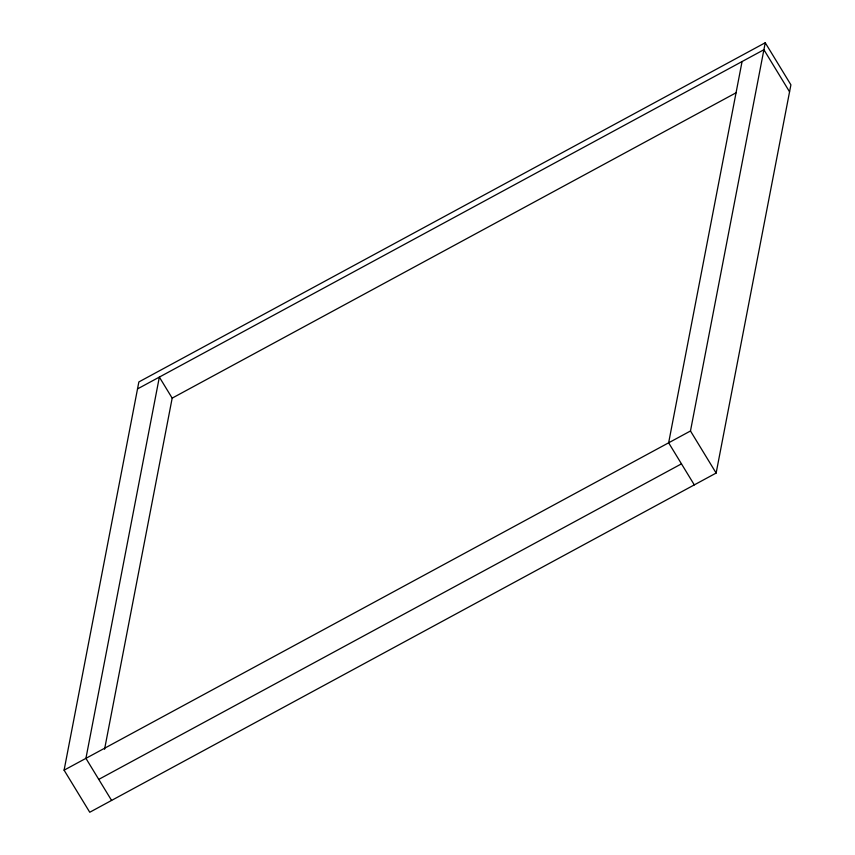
<?xml version="1.0" encoding="UTF-8"?>
<svg xmlns="http://www.w3.org/2000/svg" width="855" height="855" viewBox="0 0 855 855"><rect width="100%" height="100%" fill="white"/><g stroke="black" fill="none" stroke-linecap="round" stroke-linejoin="round"><path stroke-width="1.28" d="M64.093 770.173L138.863 381.939L765.246 42.75L790.907 84.827L716.137 473.061L89.754 812.25L64.093 770.173L690.477 430.984L765.246 42.75M104.567 749.258L172.176 398.131L159.351 377.098L85.928 758.353L111.588 800.43M742.065 61.549L668.642 442.815L694.303 484.892M137.516 388.918L763.9 49.729L789.56 91.806M172.176 398.131L736.134 92.746M98.763 779.386L681.478 463.848M690.477 430.984L716.137 473.061"/></g></svg>
